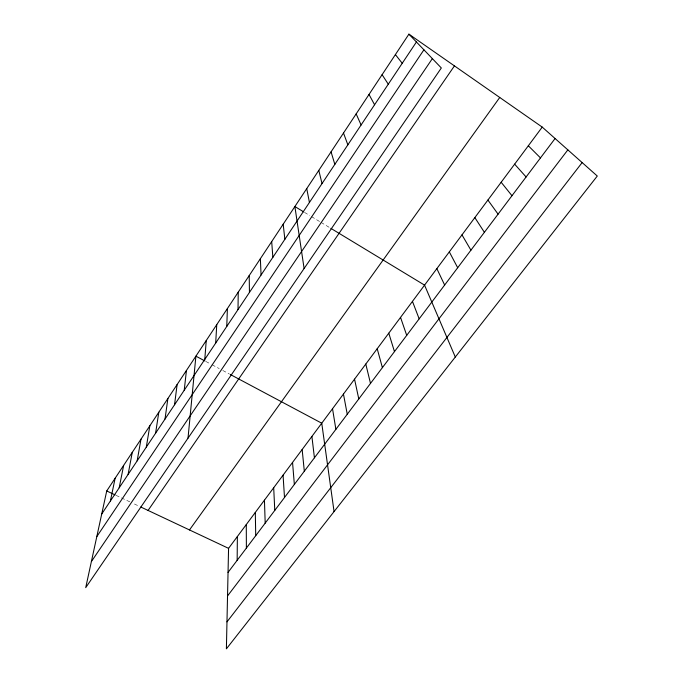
<?xml version="1.0" encoding="UTF-8"?>
<svg xmlns="http://www.w3.org/2000/svg" width="683" height="683" viewBox="0 0 683 683"><rect width="100%" height="100%" fill="white"/><g stroke="black" fill="none" stroke-linecap="round" stroke-linejoin="round"><path stroke-width="0.51" stroke-dasharray="3.42 2.56" d="M115.999 495.329L129.83 501.843M134.423 504.003L138.973 506.154M205.805 361.435L210.304 363.834M212.089 364.782L219.217 368.581M222.786 370.485L229.275 373.942M304.507 212.379L309.766 215.563M311.499 216.613L320.156 221.864M321.027 222.385L329.957 227.798"/><path stroke-width="1.02" d="M237.155 560.316L237.368 536.531M238.017 309.578L238.23 292.179M542.234 127.098L228.566 548.347L226.389 648.85L597.284 176.035L542.234 127.098L408.912 34.15L106.727 490.966L85.717 587.645L441.329 67.976L408.912 34.15M226.765 326.457L227.405 308.528M215.683 343.071L216.75 324.647M204.78 359.429L206.249 340.518M188.013 438.162L195.901 356.159L204.9 360.957M184.222 390.258L186.442 370.459M174.541 404.771L177.11 384.572M164.996 419.089L167.898 398.488M155.587 433.201L158.815 412.225M146.299 447.126L149.842 425.782M137.146 460.863L140.997 439.152M128.105 474.412L132.263 452.359M119.192 487.782L123.64 465.396M110.398 500.98L115.128 478.262M101.724 513.992L416.425 41.987M96.815 536.59L423.921 49.808M91.385 561.563L432.356 58.61M148.074 510.44L454.443 65.892M189.49 529.94L499.743 97.473M228.045 572.405L555.083 138.521M227.533 595.935L567.855 149.867M226.969 621.871L582.147 162.58M106.727 490.966L115.077 494.893M140.792 507.008L228.566 548.347M230.214 374.446L321.744 423.204L334.064 511.584M303.636 211.85L294.877 206.539L304.106 268.504M330.862 228.353L424.561 285.127L455.296 357.038M528.326 145.769L540.475 157.901M514.632 164.159L526.106 176.965M501.16 182.25L511.977 195.714M395.397 54.589L402.236 63.28M487.901 200.059L498.078 214.155M382.096 74.686L388.286 84.197M474.839 217.604L484.392 232.305M461.981 234.875L470.929 250.166M369.025 94.459L374.574 104.764M449.32 251.882L457.687 267.745M436.847 268.632L444.642 285.042M356.159 113.899L361.102 124.972M412.455 301.382L419.166 318.85M343.506 133.031L347.852 144.839M400.537 317.399L406.718 335.362M388.781 333.176L394.467 351.617M331.059 151.848L334.832 164.372M377.204 348.731L382.395 367.633M318.799 170.374L322.026 183.582M365.789 364.056L370.502 383.411M354.545 379.159L358.788 398.949M306.744 188.602L309.425 202.467M343.455 394.048L347.254 414.257M332.527 408.733L335.882 429.342M311.892 436.446L314.428 457.806M283.197 224.203L284.854 239.332M302.151 449.525L304.319 471.21M292.546 462.425L294.347 484.452M271.689 241.586L272.859 257.32M283.061 475.172L284.504 497.506M273.695 487.747L274.779 510.397M260.368 258.712L261.06 275.018M264.441 500.169L265.192 523.127M255.305 512.438L255.724 535.685M249.21 275.573L249.449 292.435M246.281 524.561L246.384 548.082"/></g></svg>
